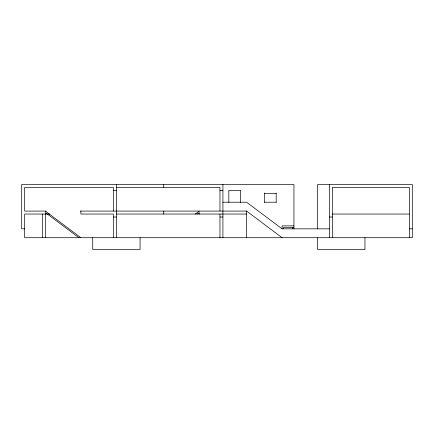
<?xml version="1.0" encoding="UTF-8"?>
<svg xmlns="http://www.w3.org/2000/svg" width="434" height="434" viewBox="0 0 434 434"><rect width="100%" height="100%" fill="white"/><g stroke="black" fill="none" stroke-linecap="round" stroke-linejoin="round"><path stroke-width="0.65" d="M195.3 214.043L199.244 211.081M197.275 214.043L199.244 212.562L199.244 214.043M116.393 187.407L219.957 187.407L219.957 211.081M113.431 190.369L116.393 190.369M219.957 190.369L222.919 190.369M264.344 193.325L276.181 193.325M222.919 202.206L246.593 202.206L282.1 228.837L329.444 228.837M264.344 202.206L276.181 202.206M46.031 211.081L24.657 211.081L24.657 187.407L113.431 187.407L113.431 211.081M80.225 211.081L246.8 211.081M49.839 214.043L24.657 214.043L24.657 237.713L412.3 237.713L412.3 184.45L317.607 184.45L317.607 229.027M116.393 214.043L246.593 214.043M332.406 214.043L409.343 214.043M113.431 217L116.393 217M219.957 217L222.919 217M329.444 217L332.406 217M293.937 225.875L282.1 225.875L282.1 228.626M293.937 227.356L283.581 227.356L283.581 228.626M24.657 228.837L21.7 228.837L21.7 184.45L293.937 184.45L293.937 228.919M409.343 228.837L412.3 228.837M282.1 237.713L246.593 211.081L246.593 237.713M45.375 211.081L80.881 237.713M78.907 237.713L45.375 212.562L45.375 237.713M409.343 237.713L409.343 187.407L332.406 187.407L332.406 237.713M364.956 237.713L364.956 249.55L317.607 249.55L317.607 237.713M329.444 184.45L329.444 237.713M292.456 227.356L292.456 228.626M276.181 193.043L276.181 202.396M264.344 193.043L264.344 202.396M240.675 202.629L240.675 190.369L228.837 190.369L228.837 202.396M222.919 184.45L222.919 237.713M219.957 214.043L219.957 237.713M163.737 184.45L163.737 187.407M163.737 211.081L163.737 214.043M140.063 237.713L140.063 249.55L92.719 249.55L92.719 237.713M116.393 184.45L116.393 237.713M113.431 237.713L113.431 214.043L80.881 214.043L80.881 211.081M42.413 214.043L42.413 237.713"/></g></svg>
